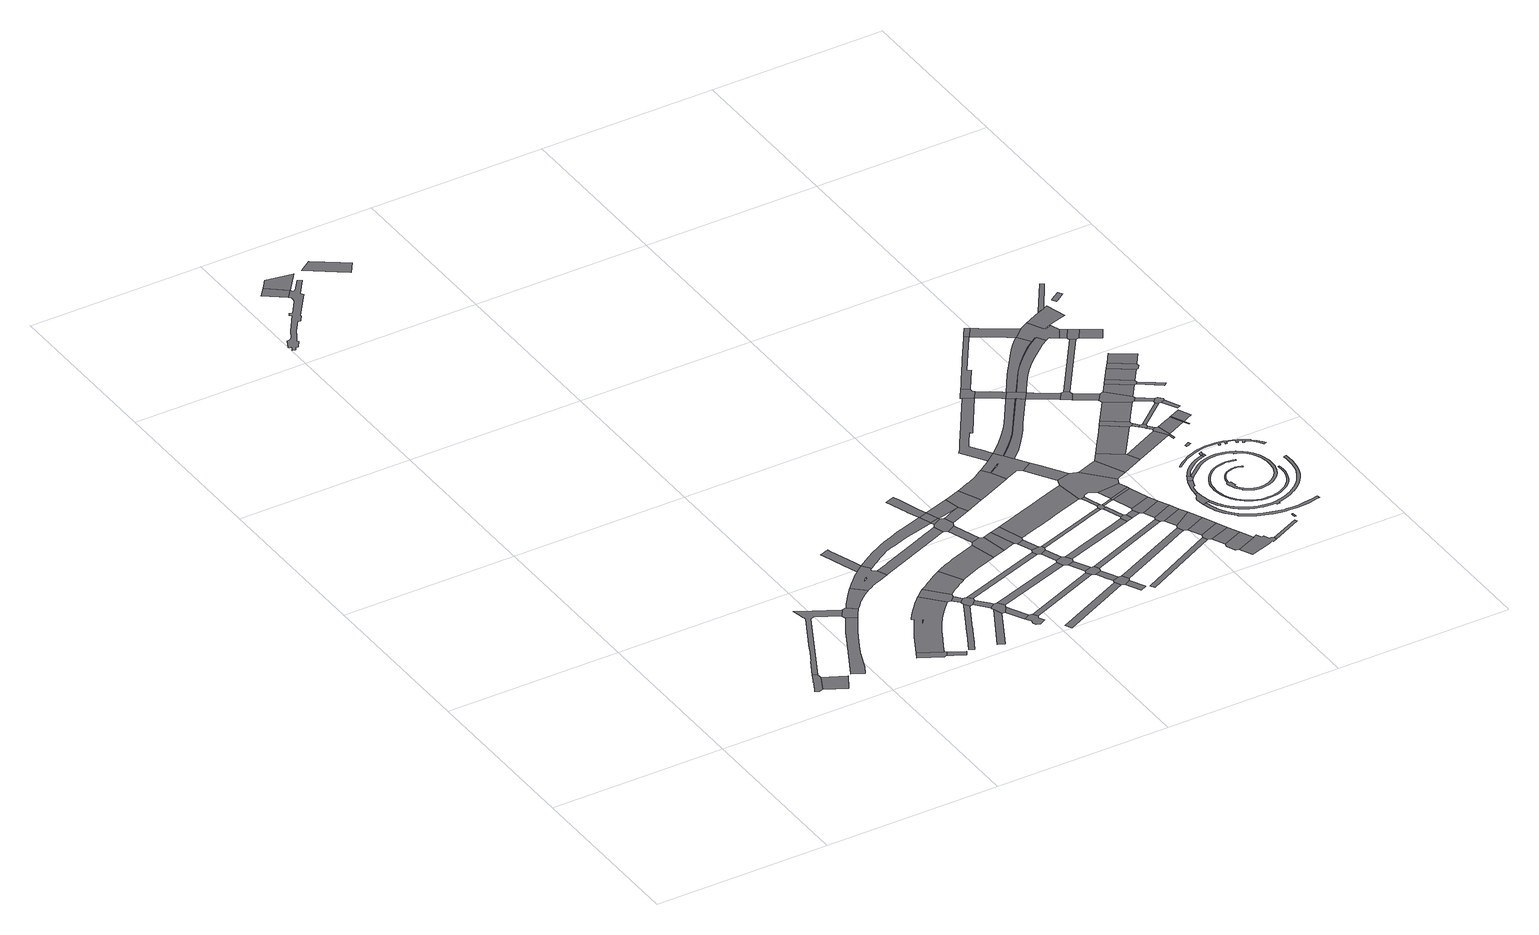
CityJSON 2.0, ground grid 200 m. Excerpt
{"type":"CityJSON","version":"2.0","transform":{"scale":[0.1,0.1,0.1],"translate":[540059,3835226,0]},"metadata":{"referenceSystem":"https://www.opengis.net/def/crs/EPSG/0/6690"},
"CityObjects":{
"road1":{"type":"Road","geometry":[{"type":"MultiSurface","lod":"1","boundaries":[[[0,1,2,3,4,5,6,7,8,9,10,11,12,13,14,15]]]}]},
"road2":{"type":"Road","geometry":[{"type":"MultiSurface","lod":"1","boundaries":[[[13,12,16,17]]]}]},
"road3":{"type":"Road","attributes":{"RoadStructureAttribute.sectionType":"1"},"geometry":[{"type":"MultiSurface","lod":"1","boundaries":[[[18,19,20,21,22,23,24,25,26,27,28,29,0,15,30,31,32,33,34,35]]]}]},
"road4":{"type":"Road","attributes":{"function":"1"},"geometry":[{"type":"MultiSurface","lod":"1","boundaries":[[[36,37,38,39,40,41,42,43,44,45,46,47,48,49,50,51,52]]]}]},
"road5":{"type":"Road","geometry":[{"type":"MultiSurface","lod":"1","boundaries":[[[53,54,55,56,57,58,59,60]]]}]},
"road6":{"type":"Road","geometry":[{"type":"MultiSurface","lod":"1","boundaries":[[[61,62,63,64,35,34,65,66,36,52,67,68,69]]]}]},
"road7":{"type":"Road","attributes":{"RoadStructureAttribute.sectionType":"1"},"geometry":[{"type":"MultiSurface","lod":"1","boundaries":[[[58,57,70,71,72]]]}]},
"road8":{"type":"Road","attributes":{"RoadStructureAttribute.sectionType":"1"},"geometry":[{"type":"MultiSurface","lod":"1","boundaries":[[[73,74,75,76,77,78,79,80,81,82,83,84,85,86,87,88,89,90,91,92,93,94,95,96,97,98,99,100,101,102,103,104,105,106,107,108,109,110,111,112,113,114,115]]]}]},
"road9":{"type":"Road","attributes":{"function":"1"},"geometry":[{"type":"MultiSurface","lod":"1","boundaries":[[[116,117,118,119,120,121,61,69,122,123,124,125,126,127,128,129]]]}]},
"road10":{"type":"Road","geometry":[{"type":"MultiSurface","lod":"1","boundaries":[[[130,131,132,133,134,135,136,137,138,139,140,141,142,143,144,53,60,145,146,147,148,149],[150,151,152]]]}]},
"road11":{"type":"Road","geometry":[{"type":"MultiSurface","lod":"1","boundaries":[[[153,154,155,99,98]]]}]},
"road12":{"type":"Road","attributes":{"RoadStructureAttribute.sectionType":"1"},"geometry":[{"type":"MultiSurface","lod":"1","boundaries":[[[156,153,98,157]]]}]},
"road13":{"type":"Road","geometry":[{"type":"MultiSurface","lod":"1","boundaries":[[[158,159,160,161,162,163,164,165,166,167,168,116,129,169,170,171,172,173,174,175,176,177,178],[179,180,181,182,183,184,185,186,187,188]]]}]},
"road14":{"type":"Road","attributes":{"RoadStructureAttribute.sectionType":"1"},"geometry":[{"type":"MultiSurface","lod":"1","boundaries":[[[189,190,191,192,193,194,195,196,197,198,199,200]]]}]},
"road15":{"type":"Road","attributes":{"RoadStructureAttribute.sectionType":"1"},"geometry":[{"type":"MultiSurface","lod":"1","boundaries":[[[201,202,203,204,205,206,207,208,209,162,161]]]}]},
"road16":{"type":"Road","geometry":[{"type":"MultiSurface","lod":"1","boundaries":[[[210,211,212,134,133,213,214,215]]]}]},
"road17":{"type":"Road","attributes":{"RoadStructureAttribute.sectionType":"1"},"geometry":[{"type":"MultiSurface","lod":"1","boundaries":[[[216,217,218,219]]]}]},
"road18":{"type":"Road","attributes":{"RoadStructureAttribute.sectionType":"1"},"geometry":[{"type":"MultiSurface","lod":"1","boundaries":[[[214,213,220,221,222]]]}]},
"road19":{"type":"Road","geometry":[{"type":"MultiSurface","lod":"1","boundaries":[[[222,221,189,200,223,224,225,226,227,228]]]}]},
"road20":{"type":"Road","geometry":[{"type":"MultiSurface","lod":"1","boundaries":[[[229,230,231,232,233,234,210,215,235,236,237,238,239,240,241,242,243]]]}]},
"road21":{"type":"Road","attributes":{"RoadStructureAttribute.sectionType":"1"},"geometry":[{"type":"MultiSurface","lod":"1","boundaries":[[[244,245,225,224,246,247]]]}]},
"road22":{"type":"Road","geometry":[{"type":"MultiSurface","lod":"1","boundaries":[[[247,246,248,249,216,219,250,251,252,253]]]}]},
"road23":{"type":"Road","attributes":{"RoadStructureAttribute.sectionType":"1"},"geometry":[{"type":"MultiSurface","lod":"1","boundaries":[[[254,255,256,257,258,259]]]}]},
"road24":{"type":"Road","attributes":{"RoadStructureAttribute.sectionType":"1"},"geometry":[{"type":"MultiSurface","lod":"1","boundaries":[[[260,251,250,261,262]]]}]},
"road25":{"type":"Road","geometry":[{"type":"MultiSurface","lod":"1","boundaries":[[[263,262,261,264,265,266,267,268,269,270,271,272,273,274]]]}]},
"road26":{"type":"Road","attributes":{"RoadStructureAttribute.sectionType":"1"},"geometry":[{"type":"MultiSurface","lod":"1","boundaries":[[[275,276,277,278,279,280,281,282,283,284,285,175,174,286,287,288,289,290,291]]]}]},
"road27":{"type":"Road","attributes":{"function":"1","RoadStructureAttribute.sectionType":"7"},"geometry":[{"type":"MultiSurface","lod":"1","boundaries":[[[292,293,294,295,296,297,298,299,300,301,302,161,160,303,304,305,306,307,308,309,310,311,312,313,314,315,316,317,318,319]]]}]},
"road28":{"type":"Road","attributes":{"RoadStructureAttribute.sectionType":"1"},"geometry":[{"type":"MultiSurface","lod":"1","boundaries":[[[320,321,322,323,324,325,326,327,328,329,330,331,332,333,334,229,243]]]}]},
"road29":{"type":"Road","attributes":{"RoadStructureAttribute.sectionType":"1"},"geometry":[{"type":"MultiSurface","lod":"1","boundaries":[[[335,336,228,227,337]]]}]},
"road30":{"type":"Road","attributes":{"RoadStructureAttribute.sectionType":"1"},"geometry":[{"type":"MultiSurface","lod":"1","boundaries":[[[338,253,252,339]]]}]},
"road31":{"type":"Road","attributes":{"RoadStructureAttribute.sectionType":"1"},"geometry":[{"type":"MultiSurface","lod":"1","boundaries":[[[340,274,273,341,342]]]}]},
"road32":{"type":"Road","attributes":{"RoadStructureAttribute.sectionType":"1"},"geometry":[{"type":"MultiSurface","lod":"1","boundaries":[[[343,344,345,346]]]}]},
"road33":{"type":"Road","attributes":{"RoadStructureAttribute.sectionType":"1"},"geometry":[{"type":"MultiSurface","lod":"1","boundaries":[[[347,348,349,350,351,352,353,354,355,356,292,357]]]}]},
"road34":{"type":"Road","attributes":{"RoadStructureAttribute.sectionType":"1"},"geometry":[{"type":"MultiSurface","lod":"1","boundaries":[[[358,359,360,361]]]}]},
"road35":{"type":"Road","geometry":[{"type":"MultiSurface","lod":"1","boundaries":[[[357,292,319,359,358]]]}]},
"road36":{"type":"Road","geometry":[{"type":"MultiSurface","lod":"1","boundaries":[[[361,360,275,291,362,363,364,365]]]}]},
"road37":{"type":"Road","geometry":[{"type":"MultiSurface","lod":"1","boundaries":[[[366,367,368,330,329,369,370,371]]]}]},
"road38":{"type":"Road","attributes":{"RoadStructureAttribute.sectionType":"1"},"geometry":[{"type":"MultiSurface","lod":"1","boundaries":[[[363,362,372,367,366]]]}]},
"road39":{"type":"Road","attributes":{"RoadStructureAttribute.sectionType":"1"},"geometry":[{"type":"MultiSurface","lod":"1","boundaries":[[[373,371,370,374]]]}]},
"road40":{"type":"Road","attributes":{"function":"1","RoadStructureAttribute.sectionType":"7"},"geometry":[{"type":"MultiSurface","lod":"1","boundaries":[[[375,376,377,357,358,378,379,380,381,382,383]]]}]},
"road41":{"type":"Road","attributes":{"RoadStructureAttribute.sectionType":"1"},"geometry":[{"type":"MultiSurface","lod":"1","boundaries":[[[383,384,385,386,365,364,387,388]]]}]},
"road42":{"type":"Road","geometry":[{"type":"MultiSurface","lod":"1","boundaries":[[[389,390,373,374,391,392,393,394,395]]]}]},
"road43":{"type":"Road","attributes":{"RoadStructureAttribute.sectionType":"1"},"geometry":[{"type":"MultiSurface","lod":"1","boundaries":[[[393,392,396,397,398]]]}]},
"road44":{"type":"Road","geometry":[{"type":"MultiSurface","lod":"1","boundaries":[[[399,398,397,400,335,337,401,402,403,404,405]]]}]},
"road45":{"type":"Road","attributes":{"RoadStructureAttribute.sectionType":"1"},"geometry":[{"type":"MultiSurface","lod":"1","boundaries":[[[403,402,406,407]]]}]},
"road46":{"type":"Road","geometry":[{"type":"MultiSurface","lod":"1","boundaries":[[[408,409,407,406,410,411,338,339,412,413,414,415,416,417,418,419,420]]]}]},
"road47":{"type":"Road","attributes":{"RoadStructureAttribute.sectionType":"1"},"geometry":[{"type":"MultiSurface","lod":"1","boundaries":[[[421,416,415,422,423]]]}]},
"road48":{"type":"Road","geometry":[{"type":"MultiSurface","lod":"1","boundaries":[[[424,423,422,425,340,342,426,427,428,429,430]]]}]},
"road49":{"type":"Road","attributes":{"RoadStructureAttribute.sectionType":"1"},"geometry":[{"type":"MultiSurface","lod":"1","boundaries":[[[431,427,426,432,433,434,435,436]]]}]},
"road50":{"type":"Road","geometry":[{"type":"MultiSurface","lod":"1","boundaries":[[[436,435,437,343,346,438,439,440,441,442]]]}]},
"road51":{"type":"Road","geometry":[{"type":"MultiSurface","lod":"1","boundaries":[[[443,375,383,388,444]]]}]},
"road52":{"type":"Road","attributes":{"RoadStructureAttribute.sectionType":"1"},"geometry":[{"type":"MultiSurface","lod":"1","boundaries":[[[445,439,438,446,447,448]]]}]},
"road53":{"type":"Road","geometry":[{"type":"MultiSurface","lod":"1","boundaries":[[[449,450,451,452,453,454,455,443,444,456,457,458,459]]]}]},
"road54":{"type":"Road","attributes":{"RoadStructureAttribute.sectionType":"1"},"geometry":[{"type":"MultiSurface","lod":"1","boundaries":[[[460,461,462,463,464,465,466,467,468,469,470,471,389,395,472,473,474,475,476,477,478,479,480,481,482,483,484,485]]]}]},
"road55":{"type":"Road","attributes":{"RoadStructureAttribute.sectionType":"1"},"geometry":[{"type":"MultiSurface","lod":"1","boundaries":[[[486,405,404,487,488,489]]]}]},
"road56":{"type":"Road","attributes":{"RoadStructureAttribute.sectionType":"1"},"geometry":[{"type":"MultiSurface","lod":"1","boundaries":[[[490,491,492,493,420,419,494,495]]]}]},
"road57":{"type":"Road","attributes":{"RoadStructureAttribute.sectionType":"1"},"geometry":[{"type":"MultiSurface","lod":"1","boundaries":[[[496,497,430,429,498]]]}]},
"road58":{"type":"Road","attributes":{"RoadStructureAttribute.sectionType":"1"},"geometry":[{"type":"MultiSurface","lod":"1","boundaries":[[[499,500,501,442,441,502,503,504,505]]]}]},
"road59":{"type":"Road","attributes":{"RoadStructureAttribute.sectionType":"1"},"geometry":[{"type":"MultiSurface","lod":"1","boundaries":[[[506,507,508,509]]]}]},
"road60":{"type":"Road","geometry":[{"type":"MultiSurface","lod":"1","boundaries":[[[510,511,512,513,514,449,459,458,515,516,517,518,519,520,521,522,523,524,525,526],[527,528,529,530,531,532,459]]]}]},
"road61":{"type":"Road","geometry":[{"type":"MultiSurface","lod":"1","boundaries":[[[533,534,535,536,537,538,539,540,486,489,541,542,543,544,545,546,547,548,549,550]]]}]},
"road62":{"type":"Road","attributes":{"RoadStructureAttribute.sectionType":"1"},"geometry":[{"type":"MultiSurface","lod":"1","boundaries":[[[551,552,553,554,539,538]]]}]},
"road63":{"type":"Road","attributes":{"RoadStructureAttribute.sectionType":"1"},"geometry":[{"type":"MultiSurface","lod":"1","boundaries":[[[542,541,555,556]]]}]},
"road64":{"type":"Road","geometry":[{"type":"MultiSurface","lod":"1","boundaries":[[[557,556,555,490,495,558,559]]]}]},
"road65":{"type":"Road","attributes":{"RoadStructureAttribute.sectionType":"1"},"geometry":[{"type":"MultiSurface","lod":"1","boundaries":[[[560,561,520,519,562,563,564,565,566,567]]]}]},
"road66":{"type":"Road","attributes":{"RoadStructureAttribute.sectionType":"1"},"geometry":[{"type":"MultiSurface","lod":"1","boundaries":[[[568,550,549,569]]]}]},
"road67":{"type":"Road","attributes":{"RoadStructureAttribute.sectionType":"1"},"geometry":[{"type":"MultiSurface","lod":"1","boundaries":[[[570,571,559,558,572,573]]]}]},
"road68":{"type":"Road","attributes":{"RoadStructureAttribute.sectionType":"1"},"geometry":[{"type":"MultiSurface","lod":"1","boundaries":[[[574,575,576,577,578,579,580,581,582,583,511,510,584,585,586,587,588,589,590,591,592,593,594,595,596,597]]]}]},
"road69":{"type":"Road","geometry":[{"type":"MultiSurface","lod":"1","boundaries":[[[598,567,566,460,485,553,552,599,600,601,602,603,604,605,606]]]}]},
"road70":{"type":"Road","attributes":{"RoadStructureAttribute.sectionType":"1"},"geometry":[{"type":"MultiSurface","lod":"1","boundaries":[[[604,603,607,608]]]}]},
"road71":{"type":"Road","geometry":[{"type":"MultiSurface","lod":"1","boundaries":[[[608,607,609,610,611,568,569,612,613,614,615]]]}]},
"road72":{"type":"Road","attributes":{"RoadStructureAttribute.sectionType":"1"},"geometry":[{"type":"MultiSurface","lod":"1","boundaries":[[[615,614,616,617]]]}]},
"road73":{"type":"Road","geometry":[{"type":"MultiSurface","lod":"1","boundaries":[[[618,617,616,619,570,573,620,621]]]}]},
"road74":{"type":"Road","attributes":{"RoadStructureAttribute.sectionType":"1"},"geometry":[{"type":"MultiSurface","lod":"1","boundaries":[[[621,620,622,623]]]}]},
"road75":{"type":"Road","geometry":[{"type":"MultiSurface","lod":"1","boundaries":[[[623,622,624,496,498,625,626,627]]]}]},
"road76":{"type":"Road","attributes":{"RoadStructureAttribute.sectionType":"1"},"geometry":[{"type":"MultiSurface","lod":"1","boundaries":[[[627,626,628,629]]]}]},
"road77":{"type":"Road","geometry":[{"type":"MultiSurface","lod":"1","boundaries":[[[629,628,630,631,499,505,632,633,634]]]}]},
"road78":{"type":"Road","attributes":{"function":"1","RoadStructureAttribute.sectionType":"7"},"geometry":[{"type":"MultiSurface","lod":"1","boundaries":[[[635,636,637,638,639,640,641,642,510,526,643,644,645,646,647,648,649,650,651]]]}]},
"road79":{"type":"Road","attributes":{"RoadStructureAttribute.sectionType":"1"},"geometry":[{"type":"MultiSurface","lod":"1","boundaries":[[[634,633,652,653]]]}]},
"road80":{"type":"Road","geometry":[{"type":"MultiSurface","lod":"1","boundaries":[[[653,652,654,655,506,509,656,657,658]]]}]},
"road81":{"type":"Road","attributes":{"RoadStructureAttribute.sectionType":"1"},"geometry":[{"type":"MultiSurface","lod":"1","boundaries":[[[658,657,659,660]]]}]},
"road82":{"type":"Road","attributes":{"function":"1","RoadStructureAttribute.sectionType":"7"},"geometry":[{"type":"MultiSurface","lod":"1","boundaries":[[[661,662,663,664,665,666,667,524,523,668,669,670,671,672,673,674,675]]]}]},
"road83":{"type":"Road","attributes":{"RoadStructureAttribute.sectionType":"1"},"geometry":[{"type":"MultiSurface","lod":"1","boundaries":[[[676,677,606,605,678,679]]]}]},
"road84":{"type":"Road","geometry":[{"type":"MultiSurface","lod":"1","boundaries":[[[680,660,659,681,682,683,684,685,686]]]}]},
"road85":{"type":"Road","geometry":[{"type":"MultiSurface","lod":"1","boundaries":[[[687,688,689,690,691,692,686,685,693,694,695,696,697,698]]]}]},
"road86":{"type":"Road","geometry":[{"type":"MultiSurface","lod":"1","boundaries":[[[699,700,701,702,574,597,703,704,705,706,707,708]]]}]},
"road87":{"type":"Road","geometry":[{"type":"MultiSurface","lod":"1","boundaries":[[[709,676,679,710,711,712,713]]]}]},
"road88":{"type":"Road","attributes":{"RoadStructureAttribute.sectionType":"1"},"geometry":[{"type":"MultiSurface","lod":"1","boundaries":[[[714,715,704,703,716,717,635,718]]]}]},
"road89":{"type":"Road","geometry":[{"type":"MultiSurface","lod":"1","boundaries":[[[719,720,721,722,723,724,725,726,727,728,729,730,731,732,733,734,735,736]]]}]},
"road90":{"type":"Road","attributes":{"RoadStructureAttribute.sectionType":"1"},"geometry":[{"type":"MultiSurface","lod":"1","boundaries":[[[737,738,739,740,741,719,736,742,743,744,745,746,747,748]]]}]},
"road91":{"type":"Road","geometry":[{"type":"MultiSurface","lod":"1","boundaries":[[[718,635,651,749,750,661,675,751,752,753,754,755]]]}]},
"road92":{"type":"Road","attributes":{"RoadStructureAttribute.sectionType":"1"},"geometry":[{"type":"MultiSurface","lod":"1","boundaries":[[[756,698,697,757]]]}]},
"road93":{"type":"Road","attributes":{"RoadStructureAttribute.sectionType":"1"},"geometry":[{"type":"MultiSurface","lod":"1","boundaries":[[[758,759,760,761,709,713,762,763,764,765]]]}]},
"road94":{"type":"Road","geometry":[{"type":"MultiSurface","lod":"1","boundaries":[[[766,767,768,737,748,769,770,771,772]]]}]},
"road95":{"type":"Road","attributes":{"RoadStructureAttribute.sectionType":"1"},"geometry":[{"type":"MultiSurface","lod":"1","boundaries":[[[773,774,775,776,777,778,779,780,781,699,708,782,783,784,785,786,787,788]]]}]},
"road96":{"type":"Road","attributes":{"RoadStructureAttribute.sectionType":"1"},"geometry":[{"type":"MultiSurface","lod":"1","boundaries":[[[789,790,752,751,791,792,793,794]]]}]},
"road97":{"type":"Road","attributes":{"RoadStructureAttribute.sectionType":"1"},"geometry":[{"type":"MultiSurface","lod":"1","boundaries":[[[795,796,712,711,797]]]}]},
"road98":{"type":"Road","attributes":{"RoadStructureAttribute.sectionType":"1"},"geometry":[{"type":"MultiSurface","lod":"1","boundaries":[[[798,799,800,801,802,803,804,805,806,807,808,809,810,811,812,813,814,815,816,817,818,819,820,821,822,727,726,823,824,825,826,827,828,829,830,831,832,833,834,835,836,837,838,839,840,841,842,843,844,845]]]}]},
"road99":{"type":"Road","attributes":{"RoadStructureAttribute.sectionType":"1"},"geometry":[{"type":"MultiSurface","lod":"1","boundaries":[[[846,847,848,849,850,851,852,766,772,853,854,855,856,857,858,859,860]]]}]},
"road100":{"type":"Road","attributes":{"RoadStructureAttribute.sectionType":"1"},"geometry":[{"type":"MultiSurface","lod":"1","boundaries":[[[861,862,863,864,865,866]]]}]},
"road101":{"type":"Road","geometry":[{"type":"MultiSurface","lod":"1","boundaries":[[[867,758,765,868,869,870,871]]]}]},
"road102":{"type":"Road","geometry":[{"type":"MultiSurface","lod":"1","boundaries":[[[872,873,794,793,874,875,876,877,878]]]}]},
"road103":{"type":"Road","attributes":{"RoadStructureAttribute.sectionType":"1"},"geometry":[{"type":"MultiSurface","lod":"1","boundaries":[[[879,880,881,882,883,884,885,886,887,888,889,890,891,892,893,894,895,896,897,898,899,900,901,902,903,904,905,906,907,908,909,910,911,912,913,914,915,916,917,918,919,920,921,922,923,924,925,926,927,928,929,930,931,932,933,934,935,936,937,938,939,940,941,942,943,944,945,946,947,948,949,950,951,952,953,954,731,730]]]}]},
"road104":{"type":"Road","attributes":{"RoadStructureAttribute.sectionType":"1"},"geometry":[{"type":"MultiSurface","lod":"1","boundaries":[[[869,868,955,956,957]]]}]},
"road105":{"type":"Road","attributes":{"function":"1","RoadStructureAttribute.sectionType":"7"},"geometry":[{"type":"MultiSurface","lod":"1","boundaries":[[[958,959,960,961,962,963,964,965,966,967,718,755,968,969,970,971,972,973,974,975,976,977,978,979]]]}]},
"road106":{"type":"Road","geometry":[{"type":"MultiSurface","lod":"1","boundaries":[[[980,981,957,956,982,983,984,985,986,987]]]}]},
"road107":{"type":"Road","geometry":[{"type":"MultiSurface","lod":"1","boundaries":[[[988,989,990,991,992,993,994,995,996,997,998,999,1000,1001,1002,1003,1004,1005,1006,1007,1008,1009,1010,1011,1012,1013,1014,1015,1016,1017,1018,1019,1020,1021,1022,1023,1024,1025,1026,1027,1028,1029,1030,1031,1032,1033,1034,1035,1036,1037,1038,1039,1040,1041,1042,1043,1044,1045,1046,1047,1048,1049,1050,1051,1052,1053,1054,1055,1056,1057,1058,1059,1060,1061,1062,1063,1064,1065,1066,1067,1068,1069,1070,1071,1072,1073,1074,1075,1076,1077,1078,1079,1080,1081,1082,1083,1084,1085,1086,1087,1088,1089,1090,1091,1092,1093,1094,1095,1096,1097,1098,1099,1100,1101,1102,1103,1104,1105,1106,771,770]]]}]},
"road108":{"type":"Road","attributes":{"RoadStructureAttribute.sectionType":"1"},"geometry":[{"type":"MultiSurface","lod":"1","boundaries":[[[1107,1108,1109,1110,1111,1112,1113,1114,1115,1116,1117,1118,1119,1120,1121,1122,1123,1124,1125,1126,1127,1128,1129,1130,1131,1132,1133,1134,1135,1136,1137,1138,1139,1140,1141,1142,1143,1144,1145,1146,1147,1148,1149,1150,1151,1152,1153,1154,1155,1156,1157,1158,1159,1160,1161,1162,1163,1164,1165,1166,1167,1168,1169,1170,1171,1172,1173,1174,1175,1176,1177,1178,1179,1180,1181,1182,1183,1184,1185,1186,1187,1188,1189,1190,1191,1192,1193,1194,1195,1196]]]}]},
"road109":{"type":"Road","attributes":{"RoadStructureAttribute.sectionType":"1"},"geometry":[{"type":"MultiSurface","lod":"1","boundaries":[[[875,874,1197,1198]]]}]},
"road110":{"type":"Road","attributes":{"RoadStructureAttribute.sectionType":"1"},"geometry":[{"type":"MultiSurface","lod":"1","boundaries":[[[1199,1200,867,871,1201,1202]]]}]},
"road111":{"type":"Road","geometry":[{"type":"MultiSurface","lod":"1","boundaries":[[[1203,846,860,1204]]]}]},
"road112":{"type":"Road","attributes":{"RoadStructureAttribute.sectionType":"1"},"geometry":[{"type":"MultiSurface","lod":"1","boundaries":[[[1205,1206,1207,1208,1209,846,1203]]]}]},
"road113":{"type":"Road","attributes":{"RoadStructureAttribute.sectionType":"1"},"geometry":[{"type":"MultiSurface","lod":"1","boundaries":[[[1210,1211,984,983,1212,1213,1214]]]}]},
"road114":{"type":"Road","geometry":[{"type":"MultiSurface","lod":"1","boundaries":[[[1215,1216,1217,1218,1219,1220,1221,1222,1223,1224,753,752,1225,1226,1227,1228,1229,1230,1231,1232,1233,1234]]]}]},
"road115":{"type":"Road","geometry":[{"type":"MultiSurface","lod":"1","boundaries":[[[1214,1213,795,797,1235,1236]]]}]},
"road116":{"type":"Road","geometry":[{"type":"MultiSurface","lod":"1","boundaries":[[[1237,1238,1239,773,788,1240]]]}]},
"road117":{"type":"Road","attributes":{"RoadStructureAttribute.sectionType":"1"},"geometry":[{"type":"MultiSurface","lod":"1","boundaries":[[[1241,1242,1243,1235,797]]]}]},
"road118":{"type":"Road","attributes":{"RoadStructureAttribute.sectionType":"1"},"geometry":[{"type":"MultiSurface","lod":"1","boundaries":[[[1244,1245,1246,1247,1248,1249]]]}]},
"road119":{"type":"Road","attributes":{"RoadStructureAttribute.sectionType":"1"},"geometry":[{"type":"MultiSurface","lod":"1","boundaries":[[[1250,1251,1252,1253,1254,1255,1256,1257,1258,1259,1260,1261,1262,1263,1264,1265,1266,1267,1268,1269,1270,1271,1272,1273,1274,1275,1276,1277,1278,1279,1280,1281,1282,1283,1284,1285,1286,1287,1288,1289,1290,1291,1292,1293,1294,1295,1296,1297,1298,1299,1300,1301,1302,1303,1304,1305,1306,1307,1308,1309,1310]]]}]},
"road120":{"type":"Road","geometry":[{"type":"MultiSurface","lod":"1","boundaries":[[[1311,1312,1198,1197,1313,1199,1202,1314,1315,1316,1317,1318]]]}]},
"road121":{"type":"Road","attributes":{"RoadStructureAttribute.sectionType":"1"},"geometry":[{"type":"MultiSurface","lod":"1","boundaries":[[[1319,1320,1321,1236,1235,1322]]]}]},
"road122":{"type":"Road","attributes":{"RoadStructureAttribute.sectionType":"1"},"geometry":[{"type":"MultiSurface","lod":"1","boundaries":[[[1323,987,986,1324]]]}]},
"road123":{"type":"Road","attributes":{"RoadStructureAttribute.sectionType":"1"},"geometry":[{"type":"MultiSurface","lod":"1","boundaries":[[[1325,1326,1327,1328,1240,788,1329,1330,1331,958,1332]]]}]},
"road124":{"type":"Road","attributes":{"RoadStructureAttribute.sectionType":"1"},"geometry":[{"type":"MultiSurface","lod":"1","boundaries":[[[1333,872,878,1334]]]}]},
"road125":{"type":"Road","attributes":{"RoadStructureAttribute.sectionType":"1"},"geometry":[{"type":"MultiSurface","lod":"1","boundaries":[[[1335,1319,1322,1336]]]}]},
"road126":{"type":"Road","attributes":{"RoadStructureAttribute.sectionType":"1"},"geometry":[{"type":"MultiSurface","lod":"1","boundaries":[[[1337,1311,1318,1338]]]}]},
"road127":{"type":"Road","geometry":[{"type":"MultiSurface","lod":"1","boundaries":[[[1339,1340,1336,1322]]]}]},
"road128":{"type":"Road","attributes":{"RoadStructureAttribute.sectionType":"1"},"geometry":[{"type":"MultiSurface","lod":"1","boundaries":[[[1316,1315,1341,1342]]]}]},
"road129":{"type":"Road","attributes":{"RoadStructureAttribute.sectionType":"1"},"geometry":[{"type":"MultiSurface","lod":"1","boundaries":[[[1343,1335,1336,1344,1345]]]}]},
"road130":{"type":"Road","geometry":[{"type":"MultiSurface","lod":"1","boundaries":[[[1346,1337,1338,1347,1348,1349,1350]]]}]},
"road131":{"type":"Road","geometry":[{"type":"MultiSurface","lod":"1","boundaries":[[[1342,1341,1351,1323,1324,1352,1353,1354,1355,1356,1357]]]}]},
"road132":{"type":"Road","attributes":{"RoadStructureAttribute.sectionType":"1"},"geometry":[{"type":"MultiSurface","lod":"1","boundaries":[[[1355,1354,1358,1359]]]}]},
"road133":{"type":"Road","geometry":[{"type":"MultiSurface","lod":"1","boundaries":[[[1360,1361,1362,1332,958,979,1363,1364,1365,1215,1234,1366,1367,1368,1369,1370,1371,1372,1373,1374,1375,1376,1377,1378]]]}]},
"road134":{"type":"Road","attributes":{"RoadStructureAttribute.sectionType":"1"},"geometry":[{"type":"MultiSurface","lod":"1","boundaries":[[[1379,1380,1346,1350,1381]]]}]},
"road135":{"type":"Road","attributes":{"RoadStructureAttribute.sectionType":"1"},"geometry":[{"type":"MultiSurface","lod":"1","boundaries":[[[1382,1383,1349,1348,1384,1385,1386]]]}]},
"road136":{"type":"Road","geometry":[{"type":"MultiSurface","lod":"1","boundaries":[[[1387,1379,1381,1388,1389,1390,1391]]]}]},
"road137":{"type":"Road","attributes":{"RoadStructureAttribute.sectionType":"1"},"geometry":[{"type":"MultiSurface","lod":"1","boundaries":[[[1392,1372,1371,1393,1394]]]}]},
"road138":{"type":"Road","geometry":[{"type":"MultiSurface","lod":"1","boundaries":[[[1394,1393,1395,1333,1334,1396,1397,1398]]]}]},
"road139":{"type":"Road","attributes":{"RoadStructureAttribute.sectionType":"1"},"geometry":[{"type":"MultiSurface","lod":"1","boundaries":[[[1399,1387,1391,1400]]]}]},
"road140":{"type":"Road","attributes":{"function":"1","RoadStructureAttribute.sectionType":"7"},"geometry":[{"type":"MultiSurface","lod":"1","boundaries":[[[1401,1402,1403,1404,1360,1378,1405,1406,1407,1408,1409,1410]]]}]},
"road141":{"type":"Road","attributes":{"RoadStructureAttribute.sectionType":"1"},"geometry":[{"type":"MultiSurface","lod":"1","boundaries":[[[1398,1397,1411,1412]]]}]},
"road142":{"type":"Road","geometry":[{"type":"MultiSurface","lod":"1","boundaries":[[[1413,1402,1414,1415]]]}]},
"road143":{"type":"Road","geometry":[{"type":"MultiSurface","lod":"1","boundaries":[[[1416,1417,1418,1419,1420,1421]]]}]}
},
"vertices":[
[1449,645,0],[1428,603,0],[1426,600,0],[1410,568,0],[1392,533,0],[1398,529,0],[1378,494,0],[1374,495,0],[1368,482,0],[1330,410,0],[1318,386,0],[1363,363,0],[1403,372,0],[1501,569,0],[1500,590,0],[1497,620,0],
[1636,250,0],[1745,442,0],
[1914,1684,0],[1874,1705,0],[1888,1638,0],[1888,1636,0],[1901,1570,0],[1903,1560,0],[1910,1529,0],[1910,1527,0],[1667,1063,0],[1671,1060,0],[1568,859,0],[1560,863,0],[1956,1504,0],[1957,1505,0],[1989,1514,0],[1997,1516,0],[2247,1383,0],[2306,1477,0],
[2260,1335,0],[2192,1219,0],[2131,1118,0],[2037,939,0],[1791,469,0],[1789,465,0],[1919,396,0],[1971,493,0],[2045,682,0],[2050,695,0],[2058,716,0],[2064,729,0],[2071,745,0],[2122,842,0],[2237,1062,0],[2352,1255,0],[2362,1271,0],
[2539,434,0],[2500,360,0],[2746,230,0],[2765,235,0],[2778,239,0],[2807,293,0],[2796,299,0],[2785,304,0],
[2358,1482,0],[2344,1479,0],[2341,1478,0],[2313,1473,0],[2249,1377,0],[2260,1337,0],[2400,1333,0],[2447,1398,0],[2455,1407,0],
[2839,207,0],[2956,146,0],[2985,198,0],
[27,8317,0],[32,8309,0],[32,8301,0],[14,8265,0],[45,8254,0],[68,8294,0],[74,8294,0],[97,8288,0],[147,8366,0],[137,8377,0],[137,8382,0],[183,8455,0],[219,8527,0],[329,8679,0],[354,8662,0],[406,8738,0],[397,8744,0],[623,9048,0],[606,9084,0],[743,9267,0],[714,9290,0],[700,9290,0],[592,9155,0],[585,9152,0],[567,9152,0],[548,9180,0],[470,9084,0],[483,9070,0],[488,9057,0],[491,9039,0],[490,9018,0],[479,8987,0],[355,8818,0],[327,8836,0],[311,8810,0],[336,8793,0],[281,8712,0],[175,8565,0],[122,8460,0],[99,8443,0],[77,8435,0],[56,8437,0],[1,8328,0],
[2568,1754,0],[2484,1655,0],[2418,1569,0],[2400,1545,0],[2390,1532,0],[2378,1513,0],[2478,1432,0],[2497,1454,0],[2542,1501,0],[2553,1512,0],[2634,1579,0],[2638,1583,0],[2688,1617,0],[2707,1629,0],
[3130,883,0],[3192,955,0],[3243,1008,0],[3277,1045,0],[3071,1271,0],[3042,1245,0],[2999,1201,0],[2935,1132,0],[2898,1089,0],[2852,1030,0],[2806,969,0],[2835,948,0],[2819,934,0],[2757,833,0],[2671,685,0],[2834,396,0],[2895,512,0],[2962,637,0],[3026,742,0],[3084,825,0],[2872,854,0],[2901,899,0],[2904,901,0],
[335,9353,0],[275,9279,0],[252,9248,0],
[427,9466,0],[729,9410,0],
[2915,1925,0],[2924,1932,0],[2941,1944,0],[2877,2037,0],[2784,1965,0],[2774,1957,0],[2768,1953,0],[2727,1917,0],[2677,1872,0],[2617,1807,0],[2585,1773,0],[2775,1666,0],[2789,1674,0],[2836,1696,0],[2847,1701,0],[2881,1714,0],[3013,1767,0],[2967,1881,0],[2929,1898,0],[2923,1901,0],[2918,1915,0],[2808,1829,0],[2800,1811,0],[2782,1803,0],[2777,1801,0],[2771,1798,0],[2767,1796,0],[2778,1808,0],[2800,1828,0],[2803,1831,0],[2814,1840,0],
[3393,924,0],[3385,908,0],[3246,640,0],[3165,487,0],[3147,452,0],[3021,212,0],[3075,185,0],[3174,375,0],[3177,381,0],[3248,514,0],[3248,516,0],[3429,865,0],
[2845,2127,0],[2745,2421,0],[2738,2440,0],[2734,2453,0],[2682,2435,0],[2630,2418,0],[2635,2403,0],[2641,2385,0],[2729,2126,0],
[3182,1366,0],[3147,1338,0],[3101,1299,0],[3318,1041,0],[3378,1095,0],[3380,1132,0],
[3600,687,0],[3314,144,0],[3385,107,0],[3634,583,0],
[3321,1038,0],[3384,967,0],[3443,1019,0],
[3441,866,0],[3470,870,0],[3523,928,0],[3529,952,0],[3533,964,0],[3484,1011,0],
[3484,1555,0],[3457,1540,0],[3398,1507,0],[3321,1458,0],[3283,1433,0],[3241,1403,0],[3403,1149,0],[3428,1168,0],[3462,1191,0],[3467,1194,0],[3505,1220,0],[3548,1247,0],[3580,1266,0],[3608,1282,0],[3621,1289,0],
[3627,806,0],[3526,924,0],[3593,730,0],[3654,775,0],
[3597,704,0],[3598,700,0],[3678,585,0],[3727,661,0],[3745,698,0],[3693,764,0],
[1228,9346,0],[975,9525,0],[830,9422,0],[1126,9209,0],[1236,9133,0],[1333,9273,0],
[3766,588,0],[3783,387,0],[3853,424,0],
[3877,417,0],[3820,316,0],[3811,278,0],[3831,242,0],[3855,231,0],[3869,225,0],[3939,262,0],[3906,324,0],[3906,325,0],[3917,347,0],[3924,360,0],[3892,412,0],
[3856,2241,0],[3850,2238,0],[3797,2216,0],[3686,2171,0],[3677,2168,0],[3660,2161,0],[3623,2146,0],[3596,2135,0],[3233,1987,0],[3140,1949,0],[3102,1934,0],[3031,1775,0],[3234,1858,0],[3705,2050,0],[3772,2078,0],[3842,2106,0],[3889,2125,0],
[3814,2464,0],[3614,2399,0],[3494,2360,0],[3400,2321,0],[3293,2278,0],[3230,2250,0],[3191,2232,0],[3096,2181,0],[3014,2129,0],[2964,2097,0],[2878,2038,0],[3010,1993,0],[3050,2018,0],[3110,2056,0],[3157,2087,0],[3229,2131,0],[3232,2132,0],[3280,2148,0],[3304,2156,0],[3380,2178,0],[3384,2179,0],[3461,2207,0],[3550,2238,0],[3681,2272,0],[3802,2303,0],[3847,2316,0],[3861,2319,0],[3863,2320,0],
[3647,1302,0],[3693,1326,0],[3724,1340,0],[3769,1360,0],[3806,1376,0],[3848,1392,0],[3870,1400,0],[3913,1415,0],[3990,1442,0],[4082,1473,0],[4011,1763,0],[3714,1662,0],[3676,1644,0],[3599,1611,0],[3529,1580,0],
[4463,1350,0],[3498,1016,0],[4486,1293,0],
[4574,1067,0],[4604,993,0],
[4726,756,0],[4754,701,0],[4759,703,0],
[4883,462,0],[4069,74,0],[4105,3,0],[4917,391,0],
[3883,2606,0],[3814,2809,0],[3806,2832,0],[3782,2905,0],[3676,2869,0],[3699,2798,0],[3738,2682,0],[3742,2683,0],[3769,2605,0],[3764,2605,0],[3920,2499,0],
[3972,2349,0],[3865,2321,0],[3881,2279,0],[3977,2336,0],
[3938,2106,0],[4036,2157,0],[4056,2202,0],[4022,2319,0],
[4141,1847,0],[4037,1812,0],[4014,1768,0],[4162,1501,0],[4240,1528,0],[4184,1827,0],
[4038,1813,0],
[4289,1862,0],[4384,1578,0],
[4204,2592,0],[4190,2587,0],[3926,2501,0],[3977,2350,0],[3997,2355,0],[4050,2369,0],[4159,2397,0],[4219,2412,0],[4244,2418,0],
[4221,2408,0],[4129,2367,0],[4068,2339,0],[4267,2297,0],[4297,2310,0],
[4412,1904,0],[4339,1879,0],[4409,1560,0],[4418,1554,0],[4492,1582,0],[4495,1590,0],[4505,1620,0],
[4479,1391,0],[4480,1389,0],[4563,1395,0],
[4594,1384,0],[4468,1362,0],[4499,1287,0],[4524,1277,0],[4593,1317,0],[4608,1348,0],[4595,1384,0],
[4590,1104,0],[4664,1131,0],
[4675,1124,0],[4665,1129,0],[4585,1092,0],[4577,1074,0],[4609,995,0],[4636,983,0],[4647,978,0],[4651,971,0],[4725,1000,0],[4726,1002,0],[4730,1016,0],[4737,1039,0],[4700,1111,0],
[4816,824,0],[4743,792,0],[4818,820,0],
[4824,818,0],[4729,762,0],[4797,688,0],[4873,714,0],[4883,752,0],[4884,756,0],[4857,809,0],
[4921,621,0],[4800,682,0],[4839,605,0],[4850,584,0],[4893,500,0],[4968,532,0],
[4888,483,0],[4957,379,0],[5028,415,0],[5039,437,0],[5046,452,0],[5005,522,0],
[4396,2664,0],[4511,2407,0],
[5114,250,0],[5041,217,0],[5045,208,0],[5117,243,0],
[4780,2856,0],[4752,2837,0],[4708,2810,0],[4670,2786,0],[4568,2735,0],[4542,2725,0],[4478,2700,0],[4581,2438,0],[4874,2570,0],[4921,2591,0],[4840,2763,0],
[5310,2213,0],[5256,2195,0],[5123,2150,0],[5115,2147,0],[5017,2113,0],[4908,2075,0],[4802,2038,0],[4723,2012,0],[4580,1962,0],[4499,1934,0],[4466,1923,0],[4455,1919,0],[4553,1636,0],[4578,1645,0],[4592,1649,0],[4712,1691,0],[4781,1715,0],[4887,1751,0],[4900,1756,0],[4990,1787,0],[5068,1814,0],[5132,1836,0],[5232,1871,0],[5311,1898,0],[5351,1912,0],[5352,1912,0],
[5430,1680,0],[5215,1562,0],[5272,1582,0],[5441,1641,0],
[5530,1397,0],[5360,1338,0],[5304,1319,0],[4975,1206,0],[5001,1130,0],[5556,1322,0],
[5815,1203,0],[4859,810,0],[5839,1146,0],
[5924,961,0],[5181,606,0],[5163,597,0],[5198,525,0],[5768,800,0],[5875,852,0],[5956,890,0],
[6053,684,0],[5156,229,0],[5184,177,0],[6079,630,0],
[5045,3048,0],[4927,2957,0],[4925,2955,0],[4848,2901,0],[4793,2864,0],[4948,2603,0],[4978,2617,0],[5058,2653,0],[5079,2662,0],[5140,2629,0],[5265,2710,0],[5177,2846,0],[5172,2854,0],[5170,2857,0],[5107,2952,0],[5104,2957,0],[5102,2961,0],[4985,2867,0],[4987,2864,0],[4989,2861,0],[4979,2854,0],[4951,2835,0],[4929,2819,0],
[5493,1699,0],[5491,1699,0],[5490,1699,0],[5489,1700,0],[5488,1701,0],[5480,1722,0],[5442,1708,0],[5431,1680,0],[5469,1632,0],[5507,1645,0],[5499,1670,0],[5498,1673,0],[5498,1674,0],[5498,1676,0],[5499,1678,0],[5499,1679,0],[5500,1680,0],[5494,1699,0],
[5439,1840,0],[5414,1911,0],[5377,1897,0],[5401,1827,0],
[5542,1423,0],[5581,1436,0],
[5606,1425,0],[5634,1348,0],[5607,1424,0],
[5488,2367,0],[5324,2620,0],[5146,2619,0],[5194,2541,0],[5191,2538,0],[5343,2304,0],[5347,2305,0],[5503,2345,0],
[5624,1742,0],[5630,1723,0],
[5703,1457,0],[5677,1448,0],[5732,1382,0],[5735,1383,0],
[5288,4040,0],[4928,3489,0],[4853,3376,0],[4804,3303,0],[4798,3293,0],[4766,3245,0],[4769,3239,0],[4749,3232,0],[4916,2974,0],[4922,2965,0],[5036,3062,0],[4966,3170,0],[4968,3171,0],[4964,3179,0],[4961,3177,0],[4904,3264,0],[4895,3279,0],[4929,3332,0],[5030,3484,0],[5037,3479,0],[5043,3475,0],[5056,3467,0],[5062,3475,0],[5392,3980,0],
[5581,2318,0],[5428,1938,0],[5428,1939,0],[5484,1957,0],[5545,1924,0],[5571,1909,0],[5837,1936,0],[5867,2011,0],[5598,2312,0],
[5627,1751,0],[5872,1838,0],
[5627,1748,0],[5627,1746,0],[5626,1744,0],[5632,1724,0],[5634,1724,0],[5637,1722,0],[5883,1808,0],
[5717,1494,0],[5962,1584,0],
[5985,1521,0],[5707,1468,0],[5771,1366,0],[6008,1471,0],
[5829,1239,0],[6065,1348,0],
[5819,1213,0],[5844,1145,0],[5877,1134,0],[6113,1242,0],
[5939,1000,0],[6158,1146,0],
[5929,972,0],[5925,961,0],[5958,890,0],[5995,877,0],[6231,985,0],
[5657,3810,0],[5643,3789,0],[5630,3770,0],[5410,3441,0],[5349,3361,0],[5255,3255,0],[5186,3181,0],[5101,3098,0],[5123,2978,0],[5194,3042,0],[5251,3100,0],[5316,3168,0],[5346,3204,0],[5375,3238,0],[5432,3319,0],[5722,3742,0],[5731,3754,0],
[6065,724,0],[6301,832,0],
[6057,694,0],[6054,684,0],[6080,630,0],[6115,616,0],[6358,708,0],
[6185,463,0],[6421,571,0],
[5742,3753,0],[5439,3311,0],[5383,3231,0],[5323,3160,0],[5259,3092,0],[5205,3037,0],[5130,2971,0],[5223,2902,0],[5300,2975,0],[5364,3051,0],[5443,3156,0],[5505,3240,0],[5569,3338,0],[5723,3561,0],[5816,3696,0],
[5836,2401,0],[5761,2373,0],[5906,2029,0],[5992,2070,0],
[6448,513,0],[6176,434,0],[6173,423,0],[6214,322,0],[6222,320,0],[6255,310,0],[6490,420,0],
[6647,316,0],[6641,327,0],[6617,318,0],[6587,389,0],[6561,379,0],[6535,442,0],[6320,166,0],[6571,241,0],[6613,263,0],[6619,249,0],[6672,272,0],[6663,306,0],
[5355,4180,0],[5287,4076,0],[5272,4053,0],[5271,4051,0],[5395,3984,0],[5455,4075,0],[5438,4086,0],[5437,4094,0],[5436,4108,0],[5434,4128,0],
[5917,2513,0],[6182,2160,0],[6237,2186,0],[6168,2330,0],[6159,2339,0],
[5707,3908,0],[5686,3922,0],[5625,3831,0],[5656,3811,0],[5718,3901,0],
[6392,1383,0],[6388,1358,0],[6379,1335,0],[6371,1323,0],[6360,1310,0],[6350,1280,0],[6353,1234,0],[6365,1180,0],[6404,1188,0],[6406,1199,0],[6413,1201,0],[6424,1197,0],[6456,1207,0],[6448,1232,0],[6436,1275,0],[6429,1317,0],[6424,1364,0],[6424,1383,0],
[6445,1614,0],[6435,1590,0],[6419,1542,0],[6405,1487,0],[6396,1433,0],[6424,1405,0],[6428,1455,0],[6436,1494,0],[6438,1499,0],[6460,1499,0],[6473,1546,0],[6494,1593,0],
[5734,3759,0],[5738,3756,0],[5820,3701,0],[5883,3792,0],[5804,3844,0],[5800,3846,0],[5796,3849,0],
[6999,469,0],[7014,439,0],
[6204,2912,0],[6142,2825,0],[6137,2818,0],[5999,2627,0],[6192,2385,0],[6265,2485,0],[6371,2631,0],[6448,2738,0],
[6482,1687,0],[6475,1674,0],[6458,1643,0],[6527,1638,0],[6530,1641,0],[6515,1666,0],[6510,1670,0],
[5865,4957,0],[5855,4942,0],[5642,4619,0],[5611,4569,0],[5541,4462,0],[5532,4448,0],[5455,4331,0],[5392,4235,0],[5388,4229,0],[5612,4395,0],[5622,4410,0],[5595,4427,0],[5582,4435,0],[5900,4913,0],[5905,4921,0],[5910,4928,0],
[5944,3751,0],[5914,3771,0],[5831,3694,0],[5853,3679,0],[6111,3508,0],[6172,3599,0],
[6619,2544,0],[6169,2329,0],[6709,2410,0],
[7400,707,0],[7355,699,0],[7321,694,0],[7237,681,0],[7173,676,0],[7105,676,0],[7040,681,0],[7040,684,0],[7012,681,0],[6920,697,0],[6860,713,0],[6800,730,0],[6746,752,0],[6685,782,0],[6643,806,0],[6603,835,0],[6577,857,0],[6569,864,0],[6527,909,0],[6493,952,0],[6462,1001,0],[6441,1051,0],[6438,1058,0],[6421,1109,0],[6406,1170,0],[6382,1105,0],[6406,1036,0],[6409,1030,0],[6434,979,0],[6468,926,0],[6509,876,0],[6555,828,0],[6556,826,0],[6604,789,0],[6651,758,0],[6712,727,0],[6789,694,0],[6870,671,0],[6949,655,0],[7014,644,0],[7045,643,0],[7124,639,0],[7209,642,0],[7282,650,0],[7353,663,0],[7375,667,0],[7417,673,0],[7414,708,0],
[6802,1928,0],[6743,1909,0],[6695,1886,0],[6639,1855,0],[6591,1816,0],[6548,1776,0],[6510,1730,0],[6528,1702,0],[6553,1737,0],[6590,1772,0],[6627,1806,0],[6672,1836,0],[6725,1864,0],[6777,1887,0],[6810,1896,0],
[7048,544,0],[7046,576,0],[7029,574,0],[7030,541,0],[7032,515,0],[7050,516,0],
[6253,2979,0],[6476,2742,0],[6506,2766,0],[6498,2776,0],[6494,2806,0],
[6211,3607,0],[6179,3601,0],[6209,3443,0],[6269,3535,0],[6268,3542,0],[6263,3571,0],[6263,3573,0],
[6433,1174,0],[6454,1130,0],[6476,1090,0],[6485,1078,0],[6505,1048,0],[6542,1001,0],[6582,961,0],[6625,928,0],[6628,926,0],[6665,900,0],[6716,873,0],[6766,851,0],[6816,836,0],[6858,827,0],[6909,820,0],[6956,817,0],[6986,817,0],[6994,815,0],[6998,808,0],[7000,799,0],[7000,793,0],[7029,796,0],[7028,800,0],[7032,816,0],[7036,822,0],[7073,829,0],[7137,846,0],[7200,872,0],[7240,895,0],[7262,907,0],[7318,946,0],[7369,992,0],[7406,1034,0],[7438,1079,0],[7469,1129,0],[7493,1185,0],[7511,1247,0],[7522,1311,0],[7527,1369,0],[7527,1386,0],[7526,1429,0],[7522,1480,0],[7490,1478,0],[7494,1428,0],[7495,1386,0],[7495,1370,0],[7490,1315,0],[7480,1254,0],[7463,1196,0],[7440,1144,0],[7412,1097,0],[7381,1054,0],[7347,1015,0],[7298,972,0],[7245,934,0],[7224,923,0],[7186,901,0],[7126,876,0],[7065,859,0],[7006,851,0],[6958,849,0],[6912,852,0],[6863,858,0],[6824,867,0],[6777,881,0],[6730,901,0],[6682,928,0],[6647,951,0],[6644,954,0],[6603,985,0],[6566,1022,0],[6531,1067,0],[6512,1095,0],[6504,1105,0],[6483,1145,0],[6462,1188,0],
[6477,2740,0],[6527,2684,0],[6555,2709,0],
[6309,4676,0],[6296,4665,0],[6261,4631,0],[6211,4581,0],[6152,4511,0],[6088,4430,0],[6014,4329,0],[6012,4326,0],[5928,4211,0],[5888,4156,0],[5996,4139,0],[6050,4207,0],[6092,4254,0],[6096,4259,0],[6122,4288,0],[6191,4356,0],[6246,4409,0],[6285,4445,0],[6327,4482,0],[6365,4508,0],[6387,4523,0],[6403,4534,0],
[6583,2708,0],[6557,2709,0],[6573,2633,0],[6581,2624,0],[6610,2650,0],[6611,2679,0],[6611,2681,0],[6586,2707,0],
[6560,1667,0],[6698,1778,0],[6746,1806,0],[6795,1825,0],[6842,1837,0],[6887,1842,0],[6935,1843,0],[6985,1837,0],[7006,1831,0],[7029,1825,0],[7068,1811,0],[7095,1799,0],[7091,1784,0],[7121,1772,0],[7126,1783,0],[7167,1756,0],[7176,1747,0],[7207,1715,0],[7240,1675,0],[7275,1614,0],[7294,1559,0],[7299,1531,0],[7305,1500,0],[7306,1444,0],[7300,1384,0],[7299,1381,0],[7283,1329,0],[7259,1282,0],[7231,1246,0],[7197,1214,0],[7159,1187,0],[7114,1165,0],[7086,1158,0],[7066,1154,0],[7008,1150,0],[6947,1159,0],[6896,1183,0],[6855,1216,0],[6849,1223,0],[6815,1263,0],[6811,1272,0],[6810,1280,0],[6807,1292,0],[6809,1301,0],[6824,1308,0],[6816,1340,0],[6806,1376,0],[6783,1378,0],[6781,1394,0],[6789,1430,0],[6801,1461,0],[6805,1469,0],[6818,1492,0],[6841,1518,0],[6871,1538,0],[6907,1554,0],[6940,1561,0],[6974,1562,0],[6978,1562,0],[7009,1560,0],[7051,1539,0],[7057,1552,0],[7044,1558,0],[7012,1572,0],[6980,1574,0],[6973,1574,0],[6939,1573,0],[6903,1565,0],[6865,1549,0],[6833,1527,0],[6809,1499,0],[6795,1475,0],[6790,1467,0],[6778,1434,0],[6770,1396,0],[6768,1378,0],[6765,1377,0],[6757,1373,0],[6750,1364,0],[6753,1339,0],[6785,1264,0],[6793,1244,0],[6831,1199,0],[6834,1195,0],[6881,1158,0],[6939,1131,0],[7006,1121,0],[7070,1125,0],[7101,1132,0],[7124,1137,0],[7174,1162,0],[7215,1191,0],[7252,1226,0],[7283,1266,0],[7310,1318,0],[7329,1378,0],[7329,1382,0],[7335,1443,0],[7334,1503,0],[7326,1544,0],[7322,1566,0],[7301,1626,0],[7264,1692,0],[7228,1736,0],[7191,1773,0],[7185,1779,0],[7132,1814,0],[7110,1824,0],[7078,1838,0],[7038,1852,0],[7009,1861,0],[6991,1866,0],[6936,1872,0],[6885,1871,0],[6836,1865,0],[6787,1852,0],[6734,1832,0],[6682,1802,0],[6542,1690,0],
[6981,1704,0],[6942,1707,0],[6903,1703,0],[6862,1695,0],[6821,1683,0],[6781,1666,0],[6742,1642,0],[6712,1620,0],[6681,1588,0],[6652,1551,0],[6628,1510,0],[6608,1468,0],[6595,1423,0],[6590,1379,0],[6587,1334,0],[6590,1286,0],[6599,1243,0],[6610,1202,0],[6631,1156,0],[6654,1114,0],[6680,1079,0],[6713,1043,0],[6747,1014,0],[6782,990,0],[6820,971,0],[6863,954,0],[6909,941,0],[6950,934,0],[6999,933,0],[7042,936,0],[7090,944,0],[7141,957,0],[7187,980,0],[7232,1009,0],[7267,1041,0],[7302,1079,0],[7327,1119,0],[7348,1165,0],[7361,1211,0],[7370,1254,0],[7373,1300,0],[7371,1342,0],[7369,1364,0],[7352,1362,0],[7355,1341,0],[7356,1300,0],[7353,1256,0],[7345,1215,0],[7332,1171,0],[7312,1127,0],[7288,1089,0],[7255,1053,0],[7222,1022,0],[7179,995,0],[7135,973,0],[7087,961,0],[7040,953,0],[6998,950,0],[6952,951,0],[6912,957,0],[6868,970,0],[6826,987,0],[6791,1004,0],[6757,1027,0],[6725,1056,0],[6693,1090,0],[6668,1123,0],[6647,1164,0],[6626,1208,0],[6615,1247,0],[6607,1289,0],[6604,1334,0],[6607,1378,0],[6611,1419,0],[6624,1462,0],[6643,1502,0],[6666,1542,0],[6694,1577,0],[6723,1607,0],[6751,1628,0],[6789,1651,0],[6827,1667,0],[6866,1679,0],[6906,1686,0],[6942,1690,0],[6979,1687,0],[7024,1679,0],[7049,1670,0],[7055,1687,0],[7027,1696,0],
[6432,3295,0],[6496,3385,0],
[6441,3245,0],[6288,3028,0],[6556,2891,0],[6703,3096,0],
[6834,1936,0],[6838,1904,0],
[6831,1943,0],[6827,1955,0],[6826,1979,0],[6801,1973,0],[6796,1954,0],
[6658,2594,0],[6625,2633,0],[6625,2574,0],[6624,2573,0],[6662,2589,0],
[6482,4567,0],[6457,4554,0],[6392,4513,0],[6335,4472,0],[6288,4432,0],[6253,4399,0],[6196,4349,0],[6124,4275,0],[6055,4202,0],[6003,4134,0],[5897,3813,0],[5910,3832,0],[6030,4005,0],[6109,4108,0],[6175,4179,0],[6250,4249,0],[6319,4310,0],[6391,4371,0],[6463,4424,0],[6537,4475,0],
[6731,2420,0],[6693,2580,0],
[5947,5083,0],[5937,5068,0],[5901,5013,0],[5994,5052,0],
[6715,2351,0],[6719,2328,0],[6740,2339,0],
[6755,2166,0],[6761,2142,0],[6784,2149,0],[6818,2167,0],[6808,2193,0],[6787,2182,0],
[7450,1821,0],[7410,1866,0],[7363,1905,0],[7367,1911,0],[7311,1950,0],[7297,1958,0],[7259,1978,0],[7209,2000,0],[7172,2014,0],[7117,2031,0],[7050,2043,0],[7027,2045,0],[6979,2049,0],[6919,2049,0],[6867,2044,0],[6812,2033,0],[6791,2028,0],[6754,2014,0],[6711,1998,0],[6663,1977,0],[6625,1956,0],[6580,1929,0],[6541,1898,0],[6507,1867,0],[6521,1855,0],[6576,1901,0],[6642,1946,0],[6708,1976,0],[6778,2001,0],[6794,2008,0],[6817,2014,0],[6864,2026,0],[6916,2028,0],[6978,2028,0],[7026,2026,0],[7039,2026,0],[7052,2025,0],[7047,1988,0],[7064,1985,0],[7070,2021,0],[7119,2011,0],[7112,1974,0],[7128,1971,0],[7138,2005,0],[7185,1991,0],[7229,1972,0],[7216,1937,0],[7231,1930,0],[7249,1964,0],[7289,1943,0],[7292,1941,0],[7273,1906,0],[7288,1898,0],[7307,1929,0],[7317,1923,0],[7312,1915,0],[7343,1893,0],[7378,1859,0],[7412,1822,0],[7441,1775,0],[7472,1781,0],
[6551,3400,0],[6502,3387,0],[6433,3288,0],[6731,3104,0],[6732,3103,0],[6767,3151,0],[6767,3152,0],[6761,3179,0],
[6886,2672,0],[6871,2665,0],[6810,2635,0],[6954,2529,0],
[6890,2964,0],[6916,2935,0],
[6340,4834,0],[6066,5007,0],[6040,5024,0],[6004,5046,0],[5960,4896,0],[6235,4722,0],[6293,4686,0],[6428,4779,0],
[6745,4364,0],[6797,4332,0],
[6900,2678,0],[6967,2535,0],
[6631,3512,0],[6875,3339,0],
[6985,2466,0],[6996,2471,0],
[6888,2990,0],[6930,3034,0],
[7023,2736,0],[7035,2567,0],[7083,2590,0],
[6678,3579,0],[6902,3347,0],[6904,3346,0],[6929,3377,0],[6923,3404,0],
[6889,2981,0],[6926,2943,0],[6929,2943,0],[6948,2938,0],[6994,2958,0],[7001,2988,0],[6963,3035,0],
[7033,2765,0],[7077,2787,0],
[6532,4840,0],[6516,4832,0],[6454,4799,0],[6451,4566,0],[6468,4576,0],[6475,4571,0],[6561,4487,0],[6575,4495,0],[6587,4501,0],[6596,4495,0],[6605,4489,0],[6673,4446,0],[6754,4573,0],[6716,4674,0],[6658,4653,0],[6645,4647,0],[6641,4645,0],[6639,4646,0],[6624,4655,0],
[6792,3737,0],[6712,3626,0],[7035,3563,0],
[7077,3270,0],[7067,3277,0],[7054,3238,0],[7134,3180,0],[7170,3204,0],
[6849,3817,0],[7063,3567,0],[7097,3615,0],[7092,3642,0],[7091,3644,0],
[6761,4569,0],[6739,4405,0],[6819,4532,0],
[6744,4370,0],[6800,4335,0],[6839,4341,0],[6920,4469,0],
[6946,3953,0],[7196,3791,0],
[6860,4990,0],[6808,4967,0],[6683,4911,0],[6593,4870,0],[6629,4658,0],[6638,4661,0],[6648,4666,0],[6745,4702,0],[6857,4740,0],[6927,4759,0],
[7042,4214,0],[7121,4342,0],
[6735,4949,0],[7044,5334,0],[7002,5360,0],
[7079,5138,0],[6971,5065,0],[6955,5054,0],[6987,5006,0],[7003,5017,0],[7109,5089,0]
]}
